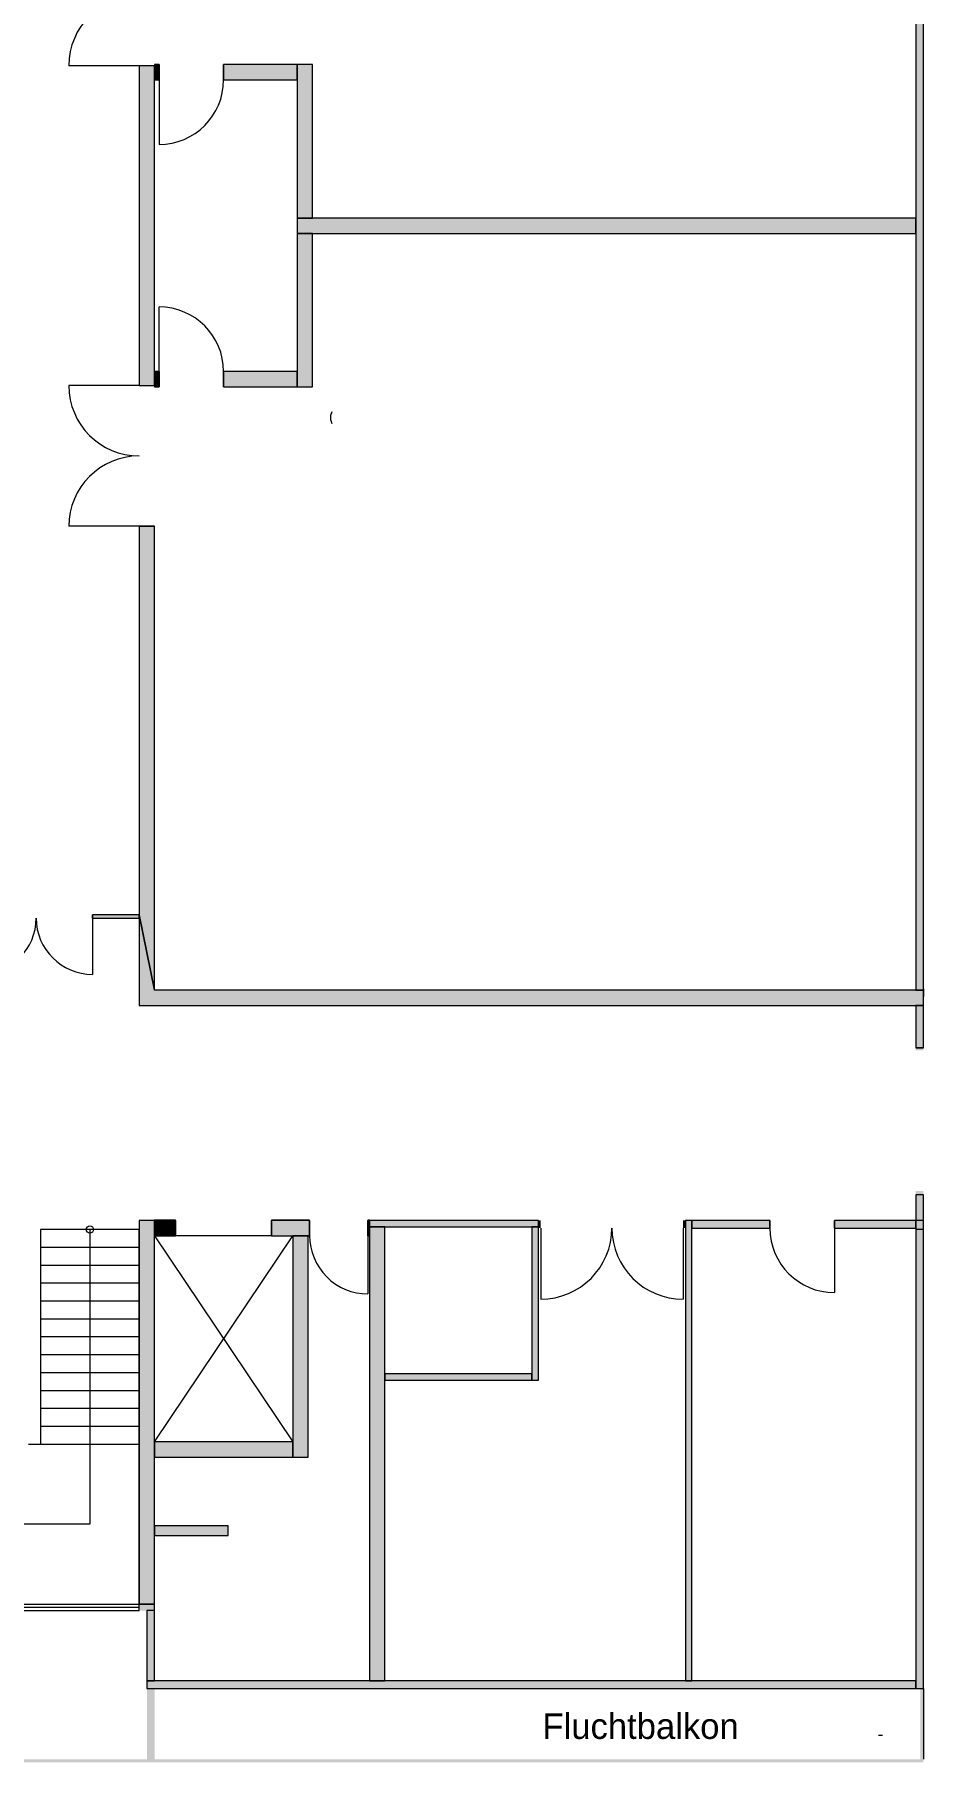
# Model space of a CAD drawing. Header units: metres. Extents: x -52433 to -18540, y 38678 to 85528.
# Drawn here: x -33788 to -19893, y 38678 to 65692 of the extents above; entities that cross this region are included whole.
import ezdxf

# ---------------------------------------------------------------- set-up
doc = ezdxf.new("R2010")
doc.units = ezdxf.units.M
for name, pattern in [('AUSGEZOGEN', [0]), ('Standardmuster', [0]), ('Volllinie', [0])]:
    doc.linetypes.add(name, pattern=pattern)
doc.layers.add('Grundebene', color=7, linetype='Continuous')
doc.styles.add('ARIAL', font='arial.ttf', dxfattribs={"height": 0.2})

# ---------------------------------------------------------------- blocks, each defined once
blk = doc.blocks.new('COMPLEXOBJECT_3-341B')
at = {"layer": 'Grundebene', "color": 18, "linetype": 'AUSGEZOGEN', "lineweight": 13, "true_color": 0x000000}
for points in [[(54450.957615, 134213.75), (54450.957615, 139213.75), (54210.957615, 139213.75), (54210.957615, 134213.75), (54450.957615, 134213.75)], [(54450.957615, 124763.75), (54450.957615, 132013.75), (54210.957615, 132013.75), (54210.957615, 125938.75), (54450.957615, 124763.75)]]:
    blk.add_lwpolyline(points, dxfattribs=at)
blk = doc.blocks.new('COMPLEXOBJECT_53-355E')
at = {"layer": 'Grundebene', "color": 18, "linetype": 'AUSGEZOGEN', "lineweight": 13, "true_color": 0x000000}
for points in [[(54450.957615, 139233.75), (54450.957615, 138993.75), (54520.957615, 138993.75), (54520.957615, 139233.75), (54450.957615, 139233.75)], [(56680.957615, 139233.75), (55530.957615, 139233.75), (55530.957615, 138993.75), (56680.957615, 138993.75), (56680.957615, 139233.75)]]:
    blk.add_lwpolyline(points, dxfattribs=at)
blk = doc.blocks.new('COMPLEXOBJECT_54-3562')
at = {"layer": 'Grundebene', "color": 18, "linetype": 'AUSGEZOGEN', "lineweight": 13, "true_color": 0x000000}
for points in [[(54450.957615, 134193.75), (54520.957615, 134193.75), (54520.957615, 134433.75), (54450.957615, 134433.75), (54450.957615, 134193.75)], [(55530.957615, 134193.75), (56680.957615, 134193.75), (56680.957615, 134433.75), (55530.957615, 134433.75), (55530.957615, 134193.75)]]:
    blk.add_lwpolyline(points, dxfattribs=at)
blk = doc.blocks.new('COMPLEXOBJECT_63-3596')
at = {"layer": 'Grundebene', "color": 18, "linetype": 'AUSGEZOGEN', "lineweight": 13, "true_color": 0x000000}
for points in [[(54450.957615, 120923.75), (54780.957615, 120923.75), (54780.957615, 121163.75), (54450.957615, 121163.75), (54450.957615, 120923.75)], [(56280.957615, 120923.75), (56875.957615, 120923.75), (56875.957615, 121163.75), (56280.957615, 121163.75), (56280.957615, 120923.75)], [(57785.957615, 121163.75), (57785.957615, 120923.75), (57810.957615, 120923.75), (57810.957615, 121163.75), (57785.957615, 121163.75)]]:
    blk.add_lwpolyline(points, dxfattribs=at)
blk = doc.blocks.new('COMPLEXOBJECT_73-35D0')
at = {"layer": 'Grundebene', "color": 18, "linetype": 'AUSGEZOGEN', "lineweight": 13, "true_color": 0x000000}
for points in [[(66470.957615, 123863.75), (66470.957615, 124523.75), (66350.957615, 124523.75), (66350.957615, 123863.75), (66470.957615, 123863.75)], [(66470.957615, 121023.75), (66470.957615, 121563.75), (66350.957615, 121563.75), (66350.957615, 121023.75), (66470.957615, 121023.75)]]:
    blk.add_lwpolyline(points, dxfattribs=at)
blk = doc.blocks.new('COMPLEXOBJECT_88-3621')
at = {"layer": 'Grundebene', "color": 18, "linetype": 'AUSGEZOGEN', "lineweight": 13, "true_color": 0x000000}
for points in [[(50990.957615, 125888.75), (51720.957615, 125888.75), (51720.957615, 125938.75), (50990.957615, 125938.75), (50990.957615, 125888.75)], [(54210.957615, 125938.75), (53480.957615, 125938.75), (53480.957615, 125888.75), (54210.957615, 125888.75), (54210.957615, 125938.75)]]:
    blk.add_lwpolyline(points, dxfattribs=at)
blk = doc.blocks.new('door-4D33')
at = {"layer": 'Grundebene', "color": 18, "linetype": 'Standardmuster', "lineweight": 13, "true_color": 0x000000}
blk.add_line((65080.957615, 121043.75), (65080.957615, 120033.75), dxfattribs=at)
blk.add_arc((65080.957615, 121043.75), 1010, 180, 270, dxfattribs=at)
blk = doc.blocks.new('door-4D43')
at = {"layer": 'Grundebene', "color": 18, "linetype": 'Standardmuster', "lineweight": 13, "true_color": 0x000000}
blk.add_line((57786, 120924), (57786, 120014), dxfattribs=at)
blk.add_arc((57786, 120924), 910, 179.9979, 269.9979, dxfattribs=at)
blk = doc.blocks.new('door-4D55')
at = {"layer": 'Grundebene', "color": 18, "linetype": 'Standardmuster', "lineweight": 13, "true_color": 0x000000}
blk.add_line((54520.957615, 138993.75), (54520.957615, 137983.75), dxfattribs=at)
blk.add_arc((54520.957615, 138993.75), 1010, 270, 0, dxfattribs=at)
blk = doc.blocks.new('door-4D82')
at = {"layer": 'Grundebene', "color": 18, "linetype": 'Standardmuster', "lineweight": 13, "true_color": 0x000000}
for p, q in [((51720.957615, 125888.75), (51720.957615, 125008.75)), ((53480.957615, 125888.75), (53480.957615, 125008.75))]:
    blk.add_line(p, q, dxfattribs=at)
for centre, start, end in [((51720.957615, 125888.75), 270, 0), ((53480.957615, 125888.75), 180, 270)]:
    blk.add_arc(centre, 880, start, end, dxfattribs=at)
blk = doc.blocks.new('door-4D96')
at = {"layer": 'Grundebene', "color": 18, "linetype": 'Standardmuster', "lineweight": 13, "true_color": 0x000000}
for p, q in [((60488.16523, 121043.75), (60488.16523, 119930.957615)), ((62713.75, 121043.75), (62713.75, 119930.957615))]:
    blk.add_line(p, q, dxfattribs=at)
for centre, start, end in [((60488.16523, 121043.75), 270, 0), ((62713.75, 121043.75), 180, 270)]:
    blk.add_arc(centre, 1112.792385, start, end, dxfattribs=at)
blk = doc.blocks.new('door-4DCA')
at = {"layer": 'Grundebene', "color": 18, "linetype": 'Standardmuster', "lineweight": 13, "true_color": 0x000000}
for p, q in [((54210.957615, 141413.75), (53110.957615, 141413.75)), ((54210.957615, 139213.75), (53110.957615, 139213.75))]:
    blk.add_line(p, q, dxfattribs=at)
for centre, start, end in [((54210.957615, 141413.75), 180, 270), ((54210.957615, 139213.75), 90, 180)]:
    blk.add_arc(centre, 1100, start, end, dxfattribs=at)
blk = doc.blocks.new('door-4DD4')
at = {"layer": 'Grundebene', "color": 18, "linetype": 'Standardmuster', "lineweight": 13, "true_color": 0x000000}
for p, q in [((54210.957615, 134213.75), (53110.957615, 134213.75)), ((54210.957615, 132013.75), (53110.957615, 132013.75))]:
    blk.add_line(p, q, dxfattribs=at)
for centre, start, end in [((54210.957615, 134213.75), 180, 270), ((54210.957615, 132013.75), 90, 180)]:
    blk.add_arc(centre, 1100, start, end, dxfattribs=at)
blk = doc.blocks.new('door-4E28')
at = {"layer": 'Grundebene', "color": 18, "linetype": 'Standardmuster', "lineweight": 13, "true_color": 0x000000}
blk.add_line((54520.957615, 134433.75), (54520.957615, 135443.75), dxfattribs=at)
blk.add_arc((54520.957615, 134433.75), 1010, 0, 90, dxfattribs=at)
blk = doc.blocks.new('win-54C6')
at = {"layer": 'Grundebene', "color": 18, "linetype": 'Standardmuster', "lineweight": 13, "true_color": 0x000000}
for p, q in [((50991, 115164), (50991, 115064)), ((50991, 115164), (54210, 115164)), ((50991, 115114), (54210, 115114)), ((54210, 115064), (54210, 115164)), ((50991, 115064), (54210, 115064))]:
    blk.add_line(p, q, dxfattribs=at)

msp = doc.modelspace()

# ---------------------------------------------------------------- hatches: boundary and pattern name
at = {"layer": 'Grundebene', "true_color": 0x000000, "transparency": 33554687}
for points in [[(-19893, 84253), (-19893, 50753), (-20013, 50753), (-20013, 84253)], [(-19893, 84253), (-19893, 50753), (-20013, 50753), (-20013, 84253)], [(-31913, 65203), (-31913, 60203), (-32153, 60203), (-32153, 65203)], [(-31913, 65203), (-31913, 60203), (-32153, 60203), (-32153, 65203)], [(-31913, 64983), (-31913, 65223), (-31843, 65223), (-31843, 64983)], [(-31913, 64983), (-31913, 65223), (-31843, 65223), (-31843, 64983)], [(-30833, 65223), (-29683, 65223), (-29683, 64983), (-30833, 64983)], [(-30833, 65223), (-29683, 65223), (-29683, 64983), (-30833, 64983)], [(-29443, 65223), (-29443, 62823), (-29683, 62823), (-29683, 65223)], [(-29443, 65223), (-29443, 62823), (-29683, 62823), (-29683, 65223)], [(-29683, 62823), (-20013, 62823), (-20013, 62583), (-29683, 62583)], [(-29683, 62823), (-20013, 62823), (-20013, 62583), (-29683, 62583)], [(-29683, 60183), (-29683, 62583), (-29443, 62583), (-29443, 60183)], [(-29683, 60183), (-29683, 62583), (-29443, 62583), (-29443, 60183)], [(-31843, 60183), (-31913, 60183), (-31913, 60423), (-31843, 60423)], [(-31843, 60183), (-31913, 60183), (-31913, 60423), (-31843, 60423)], [(-29683, 60183), (-30833, 60183), (-30833, 60423), (-29683, 60423)], [(-29683, 60183), (-30833, 60183), (-30833, 60423), (-29683, 60423)], [(-31913, 58003), (-31913, 50753), (-32153, 51928), (-32153, 58003)], [(-31913, 58003), (-31913, 50753), (-32153, 51928), (-32153, 58003)], [(-32883, 51928), (-32153, 51928), (-32153, 51878), (-32883, 51878)], [(-32883, 51928), (-32153, 51928), (-32153, 51878), (-32883, 51878)], [(-19893, 50513), (-32153, 50513), (-32153, 51928), (-31913, 50753), (-19893, 50753)], [(-19893, 50513), (-32153, 50513), (-32153, 51928), (-31913, 50753), (-19893, 50753)], [(-19893, 50513), (-19893, 49853), (-20013, 49853), (-20013, 50513)], [(-19893, 50513), (-19893, 49811), (-20013, 49811), (-20013, 50513)], [(-19893, 47611), (-19893, 47013), (-20013, 47013), (-20013, 47611)], [(-19893, 47553), (-19893, 47013), (-20013, 47013), (-20013, 47553)], [(-32153, 41153), (-32153, 47153), (-31913, 47153), (-31913, 41153)], [(-32153, 41153), (-32153, 47153), (-31913, 47153), (-31913, 41153)], [(-31583, 46913), (-31913, 46913), (-31913, 47153), (-31583, 47153)], [(-31583, 46913), (-31913, 46913), (-31913, 47153), (-31583, 47153)], [(-29488, 46913), (-30083, 46913), (-30083, 47153), (-29488, 47153)], [(-29488, 46913), (-30083, 46913), (-30083, 47153), (-29488, 47153)], [(-28578, 46913), (-28578, 47153), (-28553, 47153), (-28553, 46913)], [(-28578, 46913), (-28578, 47153), (-28553, 47153), (-28553, 46913)], [(-28553, 47153), (-25913, 47153), (-25913, 47053), (-28553, 47053)], [(-28553, 47153), (-25913, 47153), (-25913, 47053), (-28553, 47053)], [(-28553, 39953), (-28553, 47053), (-28313, 47053), (-28313, 39953)], [(-28553, 39953), (-28553, 47053), (-28313, 47053), (-28313, 39953)], [(-26013, 44653), (-26013, 47053), (-25913, 47053), (-25913, 44653)], [(-26013, 44653), (-26013, 47053), (-25913, 47053), (-25913, 44653)], [(-25876, 47153), (-25876, 47033), (-25913, 47033), (-25913, 47153)], [(-23613, 47153), (-23613, 47033), (-23650, 47033), (-23650, 47153)], [(-23513, 47153), (-23513, 39953), (-23613, 39953), (-23613, 47153)], [(-23513, 47153), (-23513, 39953), (-23613, 39953), (-23613, 47153)], [(-22293, 47033), (-23513, 47033), (-23513, 47153), (-22293, 47153)], [(-22293, 47033), (-23513, 47033), (-23513, 47153), (-22293, 47153)], [(-21283, 47153), (-20013, 47153), (-20013, 47033), (-21283, 47033)], [(-21283, 47153), (-20013, 47153), (-20013, 47033), (-21283, 47033)], [(-19893, 47153), (-19893, 39833), (-20013, 39833), (-20013, 47153)], [(-19893, 47153), (-19893, 39833), (-20013, 39833), (-20013, 47153)], [(-29753, 43453), (-29753, 46913), (-29513, 46913), (-29513, 43453)], [(-29753, 43453), (-29753, 46913), (-29513, 46913), (-29513, 43453)], [(-28313, 44753), (-26013, 44753), (-26013, 44653), (-28313, 44653)], [(-28313, 44753), (-26013, 44753), (-26013, 44653), (-28313, 44653)], [(-31913, 43693), (-29753, 43693), (-29753, 43453), (-31913, 43453)], [(-31913, 43693), (-29753, 43693), (-29753, 43453), (-31913, 43453)], [(-31913, 42378), (-30763, 42378), (-30763, 42228), (-31913, 42228)], [(-31913, 42378), (-30763, 42378), (-30763, 42228), (-31913, 42228)], [(-31913, 41053), (-31913, 39953), (-32033, 39953), (-32033, 41053)], [(-31913, 41053), (-31913, 39953), (-32033, 39953), (-32033, 41053)], [(-20013, 39833), (-28553, 39833), (-32033, 39833), (-32033, 39953), (-28553, 39953), (-20013, 39953)], [(-20013, 39833), (-28553, 39833), (-32033, 39833), (-32033, 39953), (-28553, 39953), (-20013, 39953)], [(-31913, 39833), (-32033, 39833), (-32033, 38728), (-31913, 38728)], [(-19943, 38678), (-19943, 39833), (-19893, 39833), (-19893, 38678)], [(-52383, 38728), (-19893, 38728), (-19893, 38678), (-52383, 38678)]]:
    msp.add_hatch(color=18, dxfattribs=at).paths.add_polyline_path(points, flags=0)
h = msp.add_hatch(color=18, dxfattribs=at)
h.paths.add_polyline_path([(-32154, 41153), (-32154, 41053), (-31913, 41053), (-31913, 41153)], flags=0)
h.paths.add_polyline_path([(-35493, 41053), (-35373, 41053), (-35373, 41153), (-35493, 41153)], flags=0)

# ---------------------------------------------------------------- linework, layer by layer
at = {"layer": 'Grundebene', "color": 18, "linetype": 'AUSGEZOGEN', "lineweight": 13, "true_color": 0x000000}
for p, q in [((-20013, 84253), (-20013, 62583)), ((-20013, 84253), (-20013, 62583)), ((-19893, 62583), (-19893, 84253)), ((-19893, 62583), (-19893, 84253)), ((-32153, 65203), (-32153, 60203)), ((-32153, 65203), (-32153, 60203)), ((-31843, 65223), (-31843, 64983)), ((-31843, 65223), (-31843, 64983)), ((-29683, 65223), (-30833, 65223)), ((-30833, 64983), (-30833, 65223)), ((-29683, 65223), (-30833, 65223)), ((-30833, 64983), (-30833, 65223)), ((-29443, 65223), (-29683, 65223)), ((-29443, 65223), (-29683, 65223)), ((-29443, 62823), (-29443, 65223)), ((-29443, 62823), (-29443, 65223)), ((-31913, 60423), (-31913, 64983)), ((-31913, 64983), (-31843, 64983)), ((-31913, 60423), (-31913, 64983)), ((-31913, 64983), (-31843, 64983)), ((-30833, 64983), (-29683, 64983)), ((-30833, 64983), (-29683, 64983)), ((-29683, 64983), (-29683, 62823)), ((-29683, 64983), (-29683, 62823)), ((-29683, 62823), (-29683, 62583)), ((-29683, 62823), (-29683, 62583)), ((-20013, 62823), (-29443, 62823)), ((-20013, 62823), (-29443, 62823)), ((-20013, 62583), (-20013, 62823)), ((-20013, 62583), (-20013, 62823)), ((-29683, 62583), (-29683, 60423)), ((-29683, 62583), (-29683, 60423)), ((-29443, 62583), (-20013, 62583)), ((-29443, 60183), (-29443, 62583)), ((-29443, 62583), (-20013, 62583)), ((-29443, 60183), (-29443, 62583)), ((-20013, 62583), (-20013, 50753)), ((-20013, 62583), (-20013, 50753)), ((-19893, 50753), (-19893, 62583)), ((-19893, 50753), (-19893, 62583)), ((-31843, 60423), (-31913, 60423)), ((-31843, 60423), (-31843, 60183)), ((-31843, 60423), (-31843, 60183)), ((-31843, 60423), (-31843, 60183)), ((-29683, 60423), (-30833, 60423)), ((-30833, 60183), (-30833, 60423)), ((-29683, 60423), (-30833, 60423)), ((-30833, 60183), (-30833, 60423)), ((-30833, 60183), (-30833, 60423)), ((-30833, 60183), (-29683, 60183)), ((-29683, 60183), (-29443, 60183)), ((-29683, 60183), (-29443, 60183)), ((-29143, 59795), (-29162, 59735)), ((-29143, 59795), (-29162, 59735)), ((-29162, 59735), (-29162, 59672)), ((-29162, 59735), (-29162, 59672)), ((-29162, 59672), (-29143, 59612)), ((-29162, 59672), (-29143, 59612)), ((-32153, 58003), (-32153, 51928)), ((-32153, 58003), (-32153, 51928)), ((-31913, 50753), (-31913, 58003)), ((-31913, 50753), (-31913, 58003)), ((-32153, 51928), (-32883, 51928)), ((-32153, 51928), (-32883, 51928)), ((-32883, 51878), (-32883, 51928)), ((-32883, 51878), (-32153, 51878)), ((-32153, 51878), (-32153, 50513)), ((-32153, 51878), (-32153, 50513)), ((-19893, 50753), (-31913, 50753)), ((-19893, 50753), (-31913, 50753)), ((-20013, 50753), (-19893, 50753)), ((-20013, 50753), (-19893, 50753)), ((-19893, 50773), (-19893, 50653)), ((-19893, 50773), (-19893, 50653)), ((-19893, 50513), (-19893, 50753)), ((-19893, 50513), (-19893, 50753)), ((-32153, 50513), (-20013, 50513)), ((-32153, 50513), (-20013, 50513)), ((-20013, 50513), (-20013, 49853)), ((-20013, 50513), (-20013, 49853)), ((-19893, 49853), (-19893, 50513)), ((-19893, 49853), (-19893, 50513)), ((-20013, 47553), (-20013, 47153)), ((-20013, 47553), (-20013, 47153)), ((-19893, 47153), (-19893, 47553)), ((-19893, 47153), (-19893, 47553)), ((-32153, 47010), (-33693, 47010)), ((-33693, 47010), (-33693, 46730)), ((-32153, 47010), (-33693, 47010)), ((-33693, 47010), (-33693, 46730)), ((-32923, 47010), (-32923, 42402)), ((-32923, 47010), (-32923, 42402)), ((-31913, 47153), (-32153, 47153)), ((-32153, 47153), (-32153, 41153)), ((-31913, 47153), (-32153, 47153)), ((-32153, 47153), (-32153, 41153)), ((-32153, 46730), (-32153, 47010)), ((-32153, 46730), (-32153, 47010)), ((-31583, 47153), (-31913, 47153)), ((-31583, 47153), (-31913, 47153)), ((-31583, 47153), (-31583, 46913)), ((-31583, 47153), (-31583, 46913)), ((-30083, 46913), (-30083, 47153)), ((-29488, 47153), (-30083, 47153)), ((-30083, 46913), (-30083, 47153)), ((-29488, 47153), (-30083, 47153)), ((-29488, 47153), (-29488, 46913)), ((-29488, 47153), (-29488, 46913)), ((-28578, 46913), (-28578, 47153)), ((-28553, 47153), (-28578, 47153)), ((-28578, 46913), (-28578, 47153)), ((-28553, 47153), (-28578, 47153)), ((-25913, 47153), (-28553, 47153)), ((-25913, 47153), (-28553, 47153)), ((-28313, 47053), (-26013, 47053)), ((-28313, 44753), (-28313, 47053)), ((-28313, 47053), (-26013, 47053)), ((-28313, 44753), (-28313, 47053)), ((-26013, 47053), (-26013, 44753)), ((-26013, 47053), (-26013, 44753)), ((-25913, 44653), (-25913, 47053)), ((-25913, 44653), (-25913, 47053)), ((-23613, 47053), (-23613, 39953)), ((-23613, 47053), (-23613, 39953)), ((-22293, 47153), (-23513, 47153)), ((-22293, 47153), (-23513, 47153)), ((-23513, 39953), (-23513, 47033)), ((-23513, 47033), (-22293, 47033)), ((-23513, 39953), (-23513, 47033)), ((-23513, 47033), (-22293, 47033)), ((-22293, 47153), (-22293, 47033)), ((-22293, 47153), (-22293, 47033)), ((-21283, 47033), (-21283, 47153)), ((-20013, 47153), (-21283, 47153)), ((-21283, 47033), (-21283, 47153)), ((-20013, 47153), (-21283, 47153)), ((-21283, 47033), (-20013, 47033)), ((-21283, 47033), (-20013, 47033)), ((-20013, 47153), (-20013, 39833)), ((-19893, 47153), (-20013, 47153)), ((-20013, 47153), (-20013, 39833)), ((-19893, 47153), (-20013, 47153)), ((-20013, 47033), (-20013, 47013)), ((-20013, 47033), (-20013, 47013)), ((-20013, 47013), (-19893, 47013)), ((-20013, 47013), (-19893, 47013)), ((-19893, 39833), (-19893, 47153)), ((-19893, 39833), (-19893, 47153)), ((-19893, 47013), (-19893, 47033)), ((-19893, 47013), (-19893, 47033)), ((-31913, 43693), (-31913, 46913)), ((-31913, 46913), (-31583, 46913)), ((-31913, 43693), (-31913, 46913)), ((-31913, 46913), (-31583, 46913)), ((-30083, 46913), (-31583, 46913)), ((-30083, 46913), (-31583, 46913)), ((-30083, 46913), (-29753, 46913)), ((-30083, 46913), (-29753, 46913)), ((-29753, 46913), (-29753, 43693)), ((-29753, 46913), (-29753, 43693)), ((-29513, 43453), (-29513, 46913)), ((-29513, 46913), (-29488, 46913)), ((-29513, 43453), (-29513, 46913)), ((-29513, 46913), (-29488, 46913)), ((-28578, 46913), (-28553, 46913)), ((-28578, 46913), (-28553, 46913)), ((-28553, 46913), (-28553, 39953)), ((-28553, 46913), (-28553, 39953)), ((-33693, 46730), (-33693, 46450)), ((-32153, 46730), (-33693, 46730)), ((-33693, 46730), (-33693, 46450)), ((-32153, 46730), (-33693, 46730)), ((-32153, 46450), (-32153, 46730)), ((-32153, 46450), (-32153, 46730)), ((-33693, 46450), (-33693, 46170)), ((-32153, 46450), (-33693, 46450)), ((-33693, 46450), (-33693, 46170)), ((-32153, 46450), (-33693, 46450)), ((-32153, 46170), (-32153, 46450)), ((-32153, 46170), (-32153, 46450)), ((-33693, 46170), (-33693, 45890)), ((-32153, 46170), (-33693, 46170)), ((-33693, 46170), (-33693, 45890)), ((-32153, 46170), (-33693, 46170)), ((-32153, 45890), (-32153, 46170)), ((-32153, 45890), (-32153, 46170)), ((-32153, 45890), (-33693, 45890)), ((-33693, 45890), (-33693, 45610)), ((-32153, 45890), (-33693, 45890)), ((-33693, 45890), (-33693, 45610)), ((-32153, 45610), (-32153, 45890)), ((-32153, 45610), (-32153, 45890)), ((-33693, 45610), (-33693, 45330)), ((-32153, 45610), (-33693, 45610)), ((-33693, 45610), (-33693, 45330)), ((-32153, 45610), (-33693, 45610)), ((-32153, 45330), (-32153, 45610)), ((-32153, 45330), (-32153, 45610)), ((-32153, 45330), (-33693, 45330)), ((-33693, 45330), (-33693, 45050)), ((-32153, 45330), (-33693, 45330)), ((-33693, 45330), (-33693, 45050)), ((-32153, 45050), (-32153, 45330)), ((-32153, 45050), (-32153, 45330)), ((-32153, 45050), (-33693, 45050)), ((-33693, 45050), (-33693, 44770)), ((-32153, 45050), (-33693, 45050)), ((-33693, 45050), (-33693, 44770)), ((-32153, 44770), (-32153, 45050)), ((-32153, 44770), (-32153, 45050)), ((-32153, 44770), (-33693, 44770)), ((-33693, 44770), (-33693, 44490)), ((-32153, 44770), (-33693, 44770)), ((-33693, 44770), (-33693, 44490)), ((-32153, 44490), (-32153, 44770)), ((-32153, 44490), (-32153, 44770)), ((-26013, 44753), (-28313, 44753)), ((-26013, 44753), (-28313, 44753)), ((-28313, 44653), (-26013, 44653)), ((-28313, 39953), (-28313, 44653)), ((-28313, 44653), (-26013, 44653)), ((-28313, 39953), (-28313, 44653)), ((-26013, 44653), (-25913, 44653)), ((-26013, 44653), (-25913, 44653)), ((-32153, 44490), (-33693, 44490)), ((-33693, 44490), (-33693, 44210)), ((-32153, 44490), (-33693, 44490)), ((-33693, 44490), (-33693, 44210)), ((-32153, 44210), (-32153, 44490)), ((-32153, 44210), (-32153, 44490)), ((-33693, 44210), (-33693, 43930)), ((-32153, 44210), (-33693, 44210)), ((-33693, 44210), (-33693, 43930)), ((-32153, 44210), (-33693, 44210)), ((-32153, 43930), (-32153, 44210)), ((-32153, 43930), (-32153, 44210)), ((-32153, 43930), (-33693, 43930)), ((-33693, 43930), (-33693, 43650)), ((-32153, 43930), (-33693, 43930)), ((-33693, 43930), (-33693, 43650)), ((-32153, 43650), (-32153, 43930)), ((-32153, 43650), (-32153, 43930)), ((-33694, 43650), (-33883, 43650)), ((-33694, 43650), (-33883, 43650)), ((-33693, 43650), (-33694, 43650)), ((-33693, 43650), (-33694, 43650)), ((-32153, 43650), (-33693, 43650)), ((-33693, 43650), (-33693, 43650)), ((-32153, 43650), (-33693, 43650)), ((-33693, 43650), (-33693, 43650)), ((-32153, 41153), (-32153, 43650)), ((-32153, 41153), (-32153, 43650)), ((-29753, 43693), (-31913, 43693)), ((-29753, 43693), (-31913, 43693)), ((-31913, 43453), (-29753, 43453)), ((-31913, 41153), (-31913, 43453)), ((-31913, 43453), (-29753, 43453)), ((-31913, 41153), (-31913, 43453)), ((-29753, 43453), (-29513, 43453)), ((-29753, 43453), (-29513, 43453)), ((-32923, 42402), (-34628, 42402)), ((-32923, 42402), (-34628, 42402)), ((-31913, 42378), (-31913, 42228)), ((-30763, 42378), (-31913, 42378)), ((-31913, 42378), (-31913, 42228)), ((-30763, 42378), (-31913, 42378)), ((-31913, 42228), (-30763, 42228)), ((-31913, 42228), (-30763, 42228)), ((-30763, 42228), (-30763, 42378)), ((-30763, 42228), (-30763, 42378)), ((-31913, 41153), (-32156, 41153)), ((-32153, 41153), (-31913, 41153)), ((-32153, 41153), (-31913, 41153)), ((-31913, 41053), (-31913, 41153)), ((-31913, 41053), (-31913, 41153)), ((-32033, 41053), (-32033, 39953)), ((-31913, 41053), (-32033, 41053)), ((-32033, 41053), (-32033, 39953)), ((-31913, 41053), (-32033, 41053)), ((-31913, 39953), (-31913, 41053)), ((-31913, 39953), (-31913, 41053)), ((-28553, 39953), (-32033, 39953)), ((-32033, 39953), (-32033, 39833)), ((-32033, 39953), (-31913, 39953)), ((-28553, 39953), (-32033, 39953)), ((-32033, 39953), (-32033, 39833)), ((-32033, 39953), (-31913, 39953)), ((-32033, 39833), (-28553, 39833)), ((-32033, 39833), (-28553, 39833)), ((-20013, 39953), (-28553, 39953)), ((-28553, 39953), (-28313, 39953)), ((-20013, 39953), (-28553, 39953)), ((-28553, 39953), (-28313, 39953)), ((-28553, 39833), (-20013, 39833)), ((-28553, 39833), (-20013, 39833)), ((-23613, 39953), (-23513, 39953)), ((-23613, 39953), (-23513, 39953)), ((-20013, 39833), (-20013, 39953)), ((-20013, 39833), (-20013, 39953)), ((-20013, 39833), (-19893, 39833)), ((-20013, 39833), (-19893, 39833)), ((-19893, 39833), (-19893, 38728)), ((-19893, 39833), (-19893, 38728)), ((-20595, 39104), (-20531, 39104)), ((-20595, 39104), (-20531, 39104))]:
    msp.add_line(p, q, dxfattribs=at)
at = {"layer": 'Grundebene', "color": 18, "linetype": 'Volllinie', "lineweight": 9, "true_color": 0x000000}
for p, q in [((-31913, 43693), (-29753, 46913)), ((-31913, 46913), (-29753, 43693))]:
    msp.add_line(p, q, dxfattribs=at)
at = {"layer": 'Grundebene', "color": 18, "linetype": 'AUSGEZOGEN', "lineweight": 13, "true_color": 0x000000}
for points in [[(-19893, 50753), (-19893, 84253), (-20013, 84253), (-20013, 50753), (-19893, 50753)], [(-31913, 60203), (-31913, 65203), (-32153, 65203), (-32153, 60203), (-31913, 60203)], [(-31913, 65223), (-31913, 64983), (-31843, 64983), (-31843, 65223), (-31913, 65223)], [(-29683, 65223), (-30833, 65223), (-30833, 64983), (-29683, 64983), (-29683, 65223)], [(-29443, 62823), (-29443, 65223), (-29683, 65223), (-29683, 62823), (-29443, 62823)], [(-20013, 62823), (-29683, 62823), (-29683, 62583), (-20013, 62583), (-20013, 62823)], [(-29683, 62583), (-29683, 60183), (-29443, 60183), (-29443, 62583), (-29683, 62583)], [(-31913, 60183), (-31843, 60183), (-31843, 60423), (-31913, 60423), (-31913, 60183)], [(-30833, 60183), (-29683, 60183), (-29683, 60423), (-30833, 60423), (-30833, 60183)], [(-31913, 50753), (-31913, 58003), (-32153, 58003), (-32153, 51928), (-31913, 50753)], [(-32153, 51928), (-32883, 51928), (-32883, 51878), (-32153, 51878), (-32153, 51928)], [(-32153, 50513), (-19893, 50513), (-19893, 50753), (-31913, 50753), (-32153, 51928), (-32153, 50513)], [(-19893, 49853), (-19893, 50513), (-20013, 50513), (-20013, 49853), (-19893, 49853)], [(-19893, 47013), (-19893, 47553), (-20013, 47553), (-20013, 47013), (-19893, 47013)], [(-32153, 47153), (-32153, 41153), (-31913, 41153), (-31913, 47153), (-32153, 47153)], [(-31913, 46913), (-31583, 46913), (-31583, 47153), (-31913, 47153), (-31913, 46913)], [(-30083, 46913), (-29488, 46913), (-29488, 47153), (-30083, 47153), (-30083, 46913)], [(-28578, 47153), (-28578, 46913), (-28553, 46913), (-28553, 47153), (-28578, 47153)], [(-25913, 47153), (-28553, 47153), (-28553, 47053), (-25913, 47053), (-25913, 47153)], [(-28553, 47053), (-28553, 39953), (-28313, 39953), (-28313, 47053), (-28553, 47053)], [(-26013, 47053), (-26013, 44653), (-25913, 44653), (-25913, 47053), (-26013, 47053)], [(-23513, 39953), (-23513, 47153), (-23613, 47153), (-23613, 39953), (-23513, 39953)], [(-23513, 47033), (-22293, 47033), (-22293, 47153), (-23513, 47153), (-23513, 47033)], [(-20013, 47153), (-21283, 47153), (-21283, 47033), (-20013, 47033), (-20013, 47153)], [(-19893, 39833), (-19893, 47153), (-20013, 47153), (-20013, 39833), (-19893, 39833)], [(-29753, 46913), (-29753, 43453), (-29513, 43453), (-29513, 46913), (-29753, 46913)], [(-26013, 44753), (-28313, 44753), (-28313, 44653), (-26013, 44653), (-26013, 44753)], [(-29753, 43693), (-31913, 43693), (-31913, 43453), (-29753, 43453), (-29753, 43693)], [(-30763, 42378), (-31913, 42378), (-31913, 42228), (-30763, 42228), (-30763, 42378)], [(-31913, 39953), (-31913, 41053), (-32033, 41053), (-32033, 39953), (-31913, 39953)], [(-28553, 39833), (-20013, 39833), (-20013, 39953), (-28553, 39953), (-32033, 39953), (-32033, 39833), (-28553, 39833)]]:
    msp.add_lwpolyline(points, dxfattribs=at)
msp.add_circle((-32923, 47010), 56, dxfattribs=at)
msp.add_circle((-32923, 47010), 56, dxfattribs=at)
msp.add_arc((-32923, 42402), 0.1, 270, 360, dxfattribs=at)
msp.add_arc((-32923, 42402), 0.1, 270, 360, dxfattribs=at)

# ---------------------------------------------------------------- block references
at = {"layer": 'Grundebene'}
for name in ['COMPLEXOBJECT_3-341B', 'door-4DCA', 'COMPLEXOBJECT_53-355E', 'door-4D55', 'door-4E28', 'COMPLEXOBJECT_54-3562', 'door-4DD4', 'COMPLEXOBJECT_88-3621', 'door-4D82', 'COMPLEXOBJECT_73-35D0', 'COMPLEXOBJECT_63-3596', 'door-4D96', 'door-4D33', 'door-4D43', 'win-54C6']:
    msp.add_blockref(name, (-86364, -74010), dxfattribs=at)

# ---------------------------------------------------------------- texts
at = {"layer": 'Grundebene', "color": 18, "lineweight": 18, "true_color": 0x000000, "style": 'ARIAL', "width": 0.968563}
msp.add_text('Fluchtbalkon', height=400, dxfattribs=at).set_placement((-25849, 39046))

doc.saveas('drawing.dxf')
